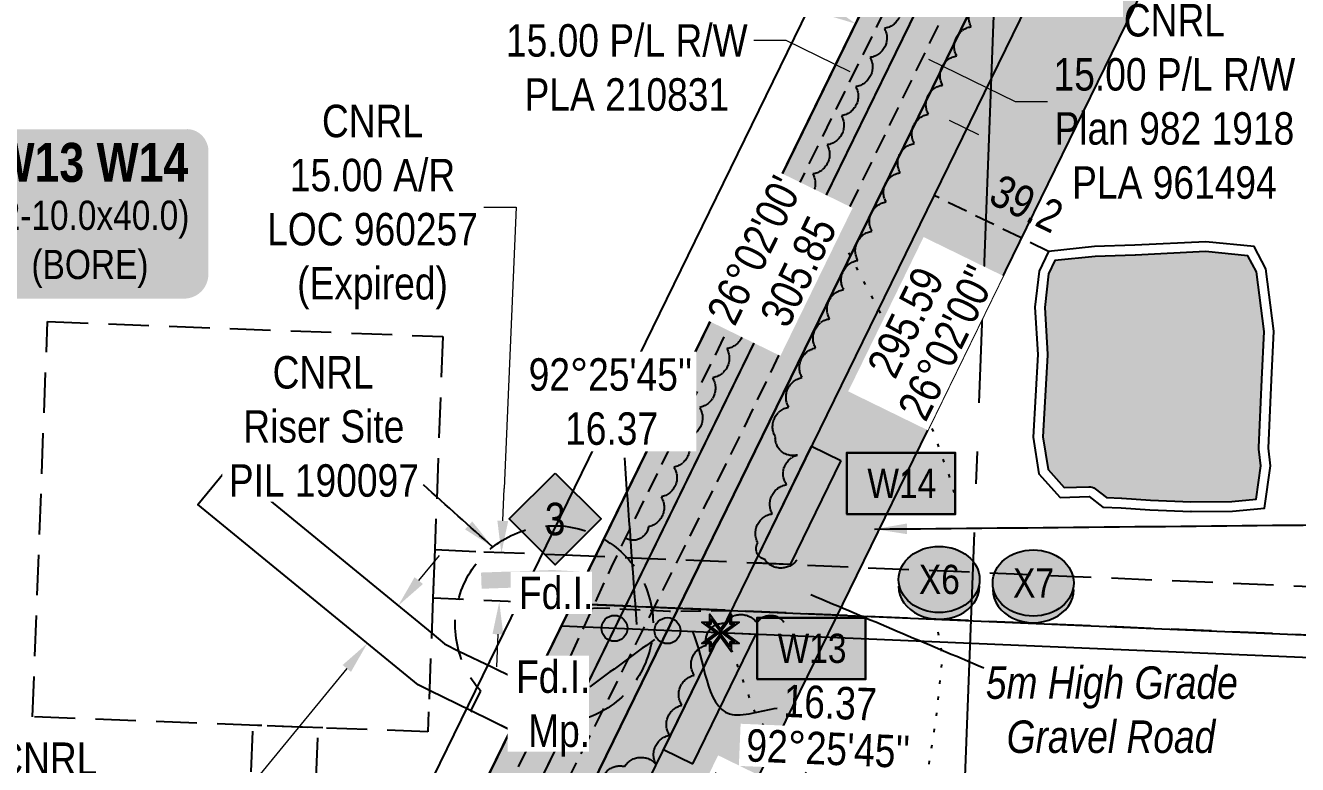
# Model space of a CAD drawing. Extents: x 334534 to 340950, y 6171582 to 6176056.
# Drawn here: x 335223 to 335615.1, y 6173901.2 to 6174129 of the extents above; entities that cross this region are included whole.
import ezdxf
from ezdxf.enums import TextEntityAlignment as Align

# ---------------------------------------------------------------- set-up
doc = ezdxf.new("R2010")
doc.units = 0
doc.header["$LTSCALE"] = 5
doc.header["$PDSIZE"] = 0.5
for name, pattern in [('0', [1, 1, 0]), ('foc-ACCESSROAD', [3.75, 2.5, -1.25]), ('foc-QUARTERLINE', [33, 25, -3, 2, -3]), ('foc-TIELINE', [1.875, 1.25, -0.625]), ('foc-TOPO', [1, 0.2, -0.8]), ('UG_PIPE', [1.875, 1.25, -0.625])]:
    doc.linetypes.add(name, pattern=pattern)
doc.layers.get('Defpoints').update_dxf_attribs({"color": 9})
for name, color, linetype in [('AS-PIPE-UG', 44, 'UG_PIPE'), ('AS-ROADS', 254, 'Continuous'), ('C-AR', 13, 'foc-ACCESSROAD'), ('C-RW', 13, 'Continuous'), ('C-WS', 13, 'foc-ACCESSROAD'), ('L-BD', 7, 'Continuous'), ('L-BD1', 253, 'Continuous'), ('L-MON', 1, 'Continuous'), ('L-SECQ', 8, 'foc-QUARTERLINE'), ('P-BORE', 7, 'Continuous'), ('P-BUFFER-H 30m', 51, 'Continuous'), ('P-CROSSINGS', 250, 'Continuous'), ('P-PROPOSED', 10, 'Continuous'), ('P-PROPOSED-H', 21, 'Continuous'), ('P-TEMP-BLOCKS', 250, 'Continuous'), ('P-TEMP-BLUE', 146, 'Continuous'), ('T-BUSH', 110, '0'), ('T-BUSH-T', 110, 'Continuous'), ('T-GENERAL', 48, 'foc-TOPO'), ('T-SLOPE', 48, 'Continuous'), ('T-TIE', 201, 'foc-TIELINE'), ('T-WATER', 160, 'Continuous'), ('T-WATER-H', 133, 'Continuous')]:
    doc.layers.add(name, color=color, linetype=linetype)
for name, color, linetype, lineweight in [('C-AR-T', 13, 'Continuous', 9), ('C-RW-T', 13, 'Continuous', 9), ('C-WS-T', 13, 'Continuous', 9), ('T-TEXT', 48, 'Continuous', 18), ('T-TIE-T', 201, 'Continuous', 18)]:
    doc.layers.add(name, color=color, linetype=linetype, lineweight=lineweight)
doc.layers.add('P-TEMP-BLUE-H', color=7, linetype='Continuous', true_color=0x99e6ff)
doc.styles.add('80', font='ARIALN.TTF', dxfattribs={"height": 10})
doc.styles.add('80CG', font='ARIALN.TTF', dxfattribs={"height": 10})
doc.styles.add('80L', font='ARIALN.TTF', dxfattribs={"height": 10})
doc.styles.add('BOLD', font='ARIALNB.TTF')
doc.styles.add('Crossing', font='ARIALN.TTF', dxfattribs={"height": 10})
doc.dimstyles.new('Compass 5 000', dxfattribs={"dimscale": 5, "dimtxt": 9, "dimasz": 2, "dimexe": 0.2, "dimexo": 0.0625, "dimgap": 0.5, "dimtad": 0, "dimtih": 1, "dimtoh": 1, "dimzin": 0, "dimdsep": 46, "dimtxsty": '80CG', "dimcen": 0.1, "dimse1": 1, "dimse2": 1, "dimclrd": 256, "dimclrt": 256, "dimaunit": 1, "dimadec": 4, "dimazin": 0, "dimtfac": 0.06, "dimtofl": 0, "dimtmove": 0, "dimatfit": 1, "dimfxl": 0.2, "dimtolj": 1, "dimtzin": 0, "dimlwd": -1, "dimarcsym": 0})

# ---------------------------------------------------------------- blocks, each defined once
blk = doc.blocks.new('*D56')
at = {"layer": 'C-AR-T', "transparency": 16777216}
for p, q in [((335364.27, 6174073.02), (335374.27, 6174073.02)), ((335374.27, 6174073.02), (335370.54, 6173986.3)), ((335370.11, 6173976.31), (335370.54, 6173986.3)), ((335368.61, 6173941.35), (335368.18, 6173931.36))]:
    blk.add_line(p, q, dxfattribs=at)
for points in [[(335368.45, 6173976.39), (335371.78, 6173976.24), (335369.68, 6173966.32)], [(335366.94, 6173941.43), (335370.27, 6173941.28), (335369.04, 6173951.35)]]:
    blk.add_solid(points, dxfattribs=at)
at = {"layer": 'Defpoints', "color": 0, "transparency": 16777216}
for p in [(335465.15, 6173962.22), (335369.04, 6173951.35), (335464.51, 6173947.24)]:
    blk.add_point(p, dxfattribs=at)
at = {"layer": 'C-AR-T', "transparency": 16777216, "insert": (335329.97, 6174073.02), "char_height": 10, "attachment_point": 5, "style": '80CG'}
blk.add_mtext('\\A1;CNRL\\P15.00 A/R\\PLOC 960257\\P(Expired)', dxfattribs=at)
blk = doc.blocks.new('*D67')
at = {"layer": 'C-RW-T', "transparency": 16777216}
for p, q in [((335344.23, 6173957.91), (335350.57, 6173965.64)), ((335322.04, 6173930.84), (335278.69, 6173877.94)), ((335278.69, 6173877.94), (335268.69, 6173877.94))]:
    blk.add_line(p, q, dxfattribs=at)
for points in [[(335342.94, 6173958.96), (335345.52, 6173956.85), (335337.89, 6173950.17)], [(335320.75, 6173931.89), (335323.33, 6173929.78), (335328.38, 6173938.57)]]:
    blk.add_solid(points, dxfattribs=at)
at = {"layer": 'Defpoints', "color": 0, "transparency": 16777216}
for p in [(335324.33, 6173961.29), (335314.82, 6173949.69), (335328.38, 6173938.57)]:
    blk.add_point(p, dxfattribs=at)
at = {"layer": 'C-RW-T', "transparency": 16777216, "insert": (335229.6, 6173877.94), "char_height": 10, "attachment_point": 5, "style": '80CG'}
blk.add_mtext('\\A1;CNRL\\P15.00 P/L R/W^JPlan 092 6993\\PPLA 054412', dxfattribs=at)
blk = doc.blocks.new('*D78')
at = {"layer": 'C-RW-T', "transparency": 16777216}
for p, q in [((335469.87, 6174133.89), (335460.88, 6174138.28)), ((335501.31, 6174118.54), (335528.02, 6174105.5)), ((335528.02, 6174105.5), (335538.02, 6174105.5))]:
    blk.add_line(p, q, dxfattribs=at)
for points in [[(335470.6, 6174135.39), (335469.14, 6174132.4), (335478.85, 6174129.51)], [(335502.04, 6174120.04), (335500.58, 6174117.04), (335492.32, 6174122.93)]]:
    blk.add_solid(points, dxfattribs=at)
at = {"layer": 'Defpoints', "color": 0, "transparency": 16777216}
for p in [(335524.64, 6174223.27), (335538.11, 6174216.69), (335478.85, 6174129.51)]:
    blk.add_point(p, dxfattribs=at)
at = {"layer": 'C-RW-T', "transparency": 16777216, "insert": (335577.1, 6174105.5), "char_height": 10, "attachment_point": 5, "style": '80CG'}
blk.add_mtext('\\A1;CNRL\\P15.00 P/L R/W\\PPlan 982 1918\\PPLA 961494', dxfattribs=at)
blk = doc.blocks.new('*D88')
at = {"layer": 'C-RW-T', "transparency": 16777216}
for p, q in [((335457.44, 6174124.29), (335447.44, 6174124.29)), ((335477.18, 6174114.65), (335457.44, 6174124.29)), ((335507.73, 6174099.73), (335516.71, 6174095.34))]:
    blk.add_line(p, q, dxfattribs=at)
for points in [[(335477.91, 6174116.15), (335476.44, 6174113.15), (335486.16, 6174110.26)], [(335508.46, 6174101.23), (335507, 6174098.23), (335498.74, 6174104.12)]]:
    blk.add_solid(points, dxfattribs=at)
at = {"layer": 'Defpoints', "color": 0, "transparency": 16777216}
for p in [(335486.16, 6174110.26), (335458.21, 6174053.03), (335470.79, 6174046.89)]:
    blk.add_point(p, dxfattribs=at)
at = {"layer": 'C-RW-T', "transparency": 16777216, "insert": (335408.35, 6174124.29), "char_height": 10, "attachment_point": 5, "style": '80CG'}
blk.add_mtext('\\A1;CNRL\\P15.00 P/L R/W\\PPLA 210831', dxfattribs=at)
blk = doc.blocks.new('fdia')
at = {"color": 255, "const_width": 1}
blk.add_lwpolyline([(-0.5, 0, 1), (0.5, 0, 1)], format="xyb", close=True, dxfattribs=at)
blk = doc.blocks.new('Fdiaa')
blk.add_blockref('fdia', (0, 0))
blk = doc.blocks.new('fdib')
at = {"color": 1, "const_width": 1.6}
blk.add_lwpolyline([(-0.4, 0, 1), (0.4, 0, 1)], format="xyb", close=True, dxfattribs=at)
at = {"color": 1}
blk.add_circle((0, 0), 0.8, dxfattribs=at)
blk = doc.blocks.new('Fdibb')
blk.add_blockref('fdib', (0, 0))
blk = doc.blocks.new('fdicc')
for name in ['Fdibb', 'Fdiaa']:
    blk.add_blockref(name, (0, 0))
blk = doc.blocks.new('FDI')
blk.add_blockref('fdicc', (0, 0))
blk = doc.blocks.new('TEMP')
h = blk.add_hatch(color=255)
h.dxf.hatch_style = 1
h.paths.add_polyline_path([(-1.152, -0.666), (-0.666, -0.666), (-0.666, -1.152), (0, -0.251), (0.666, -1.152), (0.666, -0.666), (1.152, -0.666), (0.251, 0), (1.152, 0.666), (0.666, 0.666), (0.666, 1.152), (0, 0.251), (-0.666, 1.152), (-0.666, 0.666), (-1.152, 0.666), (-0.251, 0)])
h.paths.add_polyline_path([(0.566, 0.849), (0.566, 0.566), (0.849, 0.566), (0.083, 0), (0.849, -0.566), (0.566, -0.566), (0.566, -0.849), (0, -0.083), (-0.566, -0.849), (-0.566, -0.566), (-0.849, -0.566), (-0.083, 0), (-0.849, 0.566), (-0.566, 0.566), (-0.566, 0.849), (0, 0.083)], flags=16)
h = blk.add_hatch(color=1)
h.dxf.hatch_style = 1
h.paths.add_polyline_path([(-0.069, -0.01), (-0.083, 0), (-0.849, -0.566), (-0.566, -0.566), (-0.566, -0.849), (0.069, 0.01), (0.083, 0), (0.849, 0.566), (0.566, 0.566), (0.566, 0.849)])
at = {"color": 1}
for p, q in [((-0.083, 0), (0.083, 0)), ((0, 0.083), (0, -0.083))]:
    blk.add_line(p, q, dxfattribs=at)
at = {"color": 255, "flags": 128}
blk.add_lwpolyline([(-0.251, 0), (-1.152, 0.666), (-0.666, 0.666), (-0.666, 1.152), (0, 0.251), (0.666, 1.152), (0.666, 0.666), (1.152, 0.666), (0.251, 0), (1.152, -0.666), (0.666, -0.666), (0.666, -1.152), (0, -0.251), (-0.666, -1.152), (-0.666, -0.666), (-1.152, -0.666)], close=True, dxfattribs=at)
at = {"color": 1, "flags": 128}
blk.add_lwpolyline([(-0.083, 0), (-0.849, 0.566), (-0.566, 0.566), (-0.566, 0.849), (0, 0.083), (0.566, 0.849), (0.566, 0.566), (0.849, 0.566), (0.083, 0), (0.849, -0.566), (0.566, -0.566), (0.566, -0.849), (0, -0.083), (-0.566, -0.849), (-0.566, -0.566), (-0.849, -0.566)], close=True, dxfattribs=at)
blk = doc.blocks.new('*U110')
at = {"true_color": 0x99e6ff}
h = blk.add_hatch(color=141, dxfattribs=at)
edge = h.paths.add_edge_path()
edge.add_line((-29, -32.16), (29, -32.16))
edge.add_arc((29, -26.16), 6, 270, 360)
edge.add_line((35, -26.16), (35, 12.5))
edge.add_arc((29, 12.5), 6, 0, 90)
edge.add_line((29, 18.5), (-29, 18.5))
edge.add_arc((-29, 12.5), 6, 90, 180)
edge.add_line((-35, 12.5), (-35, -26.16))
edge.add_arc((-29, -26.16), 6, 180, 270)
at = {"color": 250, "flags": 128}
blk.add_lwpolyline([(-29, -32.16, 3, 3, 0), (29, -32.16, 3, 3, 0.414214), (35, -26.16, 3, 3, 0), (35, 12.5, 3, 0, 0.414214), (29, 18.5, 0, 0, 0), (-29, 18.5, 0, 0, 0.414214), (-35, 12.5, 0, 0, 0), (-35, -26.16, 0, 3, 0.414214)], format="xyseb", close=True, dxfattribs=at)
at = {"flags": 128}
blk.add_lwpolyline([(13.78, -8.1, 0, 7.5, 0), (0, 0, 0, 0, 0)], format="xyseb", dxfattribs=at)
at = {"color": 250}
for tag, p, height, style in [('TEMP_AREA_W1_001', (-9.21, 2.24), 12, 'BOLD'), ('ENTER_TEXT_001', (-30.66, -12.47), 9, '80')]:
    blk.add_attdef(tag, p, '', height=height, dxfattribs=dict(at, style=style))
blk = doc.blocks.new('Temp_Area5')
at = {"true_color": 0x99e6ff}
h = blk.add_hatch(color=141, dxfattribs=at)
h.dxf.hatch_style = 1
h.paths.add_polyline_path([(-16.83, -9.44), (16.33, -9.44), (16.33, 9.05), (-16.83, 9.05)])
at = {"color": 250}
for points in [[(-17.03, -9.64), (16.53, -9.64), (16.53, 9.25), (-17.03, 9.25)], [(-16.93, -9.54), (16.43, -9.54), (16.43, 9.15), (-16.93, 9.15)]]:
    blk.add_lwpolyline(points, close=True, dxfattribs=at)
at = {"color": 250, "style": '80L'}
blk.add_attdef('TEMPORARY', text='', height=9, dxfattribs=at).set_placement((0, -0.15), align=Align.MIDDLE_CENTER)
blk = doc.blocks.new('xing2')
h = blk.add_hatch(color=50)
h.dxf.hatch_style = 1
edge = h.paths.add_edge_path()
edge.add_ellipse((0, 0), major_axis=(-12.5, 0), ratio=0.816297, start_angle=0, end_angle=360)
h = blk.add_hatch(color=250)
h.dxf.hatch_style = 1
edge = h.paths.add_edge_path()
edge.add_ellipse((0, -2.05), major_axis=(-12.5, 0), ratio=0.816297, start_angle=0, end_angle=180)
edge.add_line((12.5, -2.05), (12.5, 0))
edge.add_ellipse((0, 0), major_axis=(-12.5, 0), ratio=0.816297, start_angle=0, end_angle=180, ccw=False)
edge.add_line((-12.5, 0), (-12.5, -2.05))
at = {"color": 250}
blk.add_ellipse((0, 0), major_axis=(-12.5, 0), ratio=0.816297, dxfattribs=at)
blk.add_ellipse((0, -2.05), major_axis=(-12.5, 0), ratio=0.816297, start_param=0, end_param=3.141593, dxfattribs=at)
at = {"color": 250, "style": 'Crossing'}
blk.add_attdef('CROSSING', text='', height=9, dxfattribs=at).set_placement((0.09, 0.02), align=Align.MIDDLE_CENTER)
at = {"color": 250, "style": 'Crossing', "flags": 1}
for tag, p in [('OWNER', (0.09, -12.49)), ('DESCRIPTION', (0.09, -25.77)), ('LOCATION', (0.09, -39.3)), ('DWG_REF', (0.09, -52.84))]:
    blk.add_attdef(tag, text='', height=9, dxfattribs=at).set_placement(p, align=Align.MIDDLE_CENTER)
blk = doc.blocks.new('30M BUFFER DISP')
h = blk.add_hatch(color=70)
h.dxf.hatch_style = 1
h.paths.add_polyline_path([(0, 14.14), (14.14, 0), (0, -14.14), (-14.14, 0)])
blk.add_lwpolyline([(0, 14.14), (14.14, 0), (0, -14.14), (-14.14, 0)], close=True)
at = {"color": 235, "style": '80L'}
blk.add_attdef('DISURBANCE', text='', height=10, dxfattribs=at).set_placement((0, 0), align=Align.MIDDLE_CENTER)

msp = doc.modelspace()

# ---------------------------------------------------------------- hatches: boundary and pattern name
at = {"layer": 'P-BUFFER-H 30m'}
h = msp.add_hatch(color=256, dxfattribs=at)
h.dxf.hatch_style = 1
edge = h.paths.add_edge_path()
edge.add_line((335503.76, 6172685.668), (335398.932, 6173229.6))
edge.add_line((335398.932, 6173229.6), (335382.863, 6173425.873))
edge.add_line((335382.863, 6173425.873), (335379.758, 6173523.983))
edge.add_line((335379.758, 6173523.983), (335389.794, 6173776.371))
edge.add_line((335389.794, 6173776.371), (335590.619, 6174187.503))
edge.add_line((335590.619, 6174187.503), (336054.493, 6174526.052))
edge.add_line((336054.493, 6174526.052), (336175.712, 6174522.304))
edge.add_arc((336176.639, 6174552.284), 29.994, 268.22908, 357.79457)
edge.add_line((336206.611, 6174551.129), (336208.237, 6174593.363))
edge.add_line((336208.237, 6174593.363), (336215.834, 6174593.07))
edge.add_arc((336216.988, 6174623.043), 29.994, 267.79457, 357.79457)
edge.add_line((336246.96, 6174621.888), (336247.537, 6174636.874))
edge.add_arc((336217.565, 6174638.029), 29.994, 357.79457, 447.79457)
edge.add_line((336218.719, 6174668.001), (336166.165, 6174670.025))
edge.add_arc((336165.011, 6174640.053), 29.994, 87.79457, 177.79457)
edge.add_line((336135.038, 6174641.207), (336133.399, 6174598.634))
edge.add_line((336133.399, 6174598.634), (336041.372, 6174601.479))
edge.add_arc((336040.445, 6174571.499), 29.994, 88.22908, 126.12304)
edge.add_line((336022.763, 6174595.727), (335537.405, 6174241.499))
edge.add_arc((335555.087, 6174217.271), 29.994, 126.12304, 153.96595)
edge.add_line((335528.136, 6174230.435), (335318.263, 6173800.78))
edge.add_arc((335345.214, 6173787.615), 29.994, 153.96595, 177.72289)
edge.add_line((335315.243, 6173788.807), (335304.768, 6173525.358))
edge.add_arc((335334.738, 6173524.166), 29.994, 177.72289, 181.81276)
edge.add_line((335304.759, 6173523.217), (335307.95, 6173422.375))
edge.add_arc((335337.93, 6173423.324), 29.994, 181.81276, 184.68046)
edge.add_line((335308.035, 6173420.877), (335324.396, 6173221.041))
edge.add_arc((335354.291, 6173223.489), 29.994, 184.68046, 190.90837)
edge.add_line((335324.838, 6173217.813), (335421.614, 6172715.657))
edge.add_line((335421.614, 6172715.657), (335296.6, 6172691.564))
edge.add_arc((335302.276, 6172662.111), 29.994, 100.90837, 177.74169)
edge.add_line((335272.305, 6172663.293), (335269.286, 6172586.739))
edge.add_arc((335299.257, 6172585.557), 29.994, 177.74169, 268.29599)
edge.add_line((335298.365, 6172555.576), (335313.356, 6172555.13))
edge.add_arc((335314.248, 6172585.111), 29.994, 268.29599, 357.74274)
edge.add_line((335344.219, 6172583.93), (335345.826, 6172624.685))
edge.add_line((335345.826, 6172624.685), (335479.983, 6172650.54))
edge.add_arc((335474.307, 6172679.992), 29.994, 280.90837, 370.90837)
at = {"layer": 'P-PROPOSED-H'}
h = msp.add_hatch(color=256, dxfattribs=at)
h.dxf.hatch_style = 1
h.paths.add_polyline_path([(335474.307, 6172679.992), (335369.171, 6173225.526), (335352.908, 6173424.174), (335349.745, 6173524.105), (335360.074, 6173783.867), (335566.931, 6174207.348), (336045.128, 6174556.35), (336176.639, 6174552.284), (336179.42, 6174624.489), (336216.988, 6174623.043), (336217.565, 6174638.029), (336165.011, 6174640.053), (336162.225, 6174567.734), (336040.445, 6174571.499), (335555.087, 6174217.271), (335345.214, 6173787.615), (335334.738, 6173524.166), (335337.93, 6173423.324), (335354.291, 6173223.489), (335456.743, 6172691.88), (335302.276, 6172662.111), (335299.257, 6172585.557), (335314.248, 6172585.111), (335316.791, 6172649.636)])
at = {"layer": 'P-TEMP-BLUE-H'}
h = msp.add_hatch(color=256, dxfattribs=at)
h.dxf.hatch_style = 1
h.paths.add_polyline_path([(335474.292, 6173994.916), (335458.641, 6173962.876), (335447.755, 6173963.369), (335465.308, 6173999.304)])
h = msp.add_hatch(color=256, dxfattribs=at)
h.dxf.hatch_style = 1
h.paths.add_polyline_path([(335428.65, 6173901.478), (335448.121, 6173941.338), (335437.22, 6173941.801), (335419.667, 6173905.866)])
at = {"layer": 'T-WATER-H'}
h = msp.add_hatch(color=256, dxfattribs=at)
h.dxf.hatch_style = 1
edge = h.paths.add_edge_path()
edge.add_line((335538.349, 6174052.404), (335537.126, 6174042.101))
edge.add_line((335537.126, 6174042.101), (335538.007, 6174027.709))
edge.add_arc((335535.013, 6174027.526), 2.999, -3.28986, 3.50115, ccw=False)
edge.add_line((335538.007, 6174027.354), (335536.564, 6174002.245))
edge.add_line((335536.564, 6174002.245), (335538.182, 6173992.157))
edge.add_line((335538.182, 6173992.157), (335543.171, 6173986.561))
edge.add_line((335543.171, 6173986.561), (335550.755, 6173986.796))
edge.add_arc((335550.848, 6173983.798), 2.999, 52.57712, 91.77239, ccw=False)
edge.add_line((335552.671, 6173986.18), (335556.174, 6173983.499))
edge.add_line((335556.174, 6173983.499), (335560.822, 6173983.273))
edge.add_arc((335560.676, 6173980.277), 2.999, 86.12376, 87.2103, ccw=False)
edge.add_line((335560.879, 6173983.27), (335569.71, 6173982.671))
edge.add_line((335569.71, 6173982.671), (335582.138, 6173982.152))
edge.add_line((335582.138, 6173982.152), (335594.805, 6173982.249))
edge.add_line((335594.805, 6173982.249), (335602.266, 6173983.009))
edge.add_line((335602.266, 6173983.009), (335603.74, 6173993.258))
edge.add_line((335603.74, 6173993.258), (335603.115, 6173998.39))
edge.add_arc((335606.092, 6173998.753), 2.999, 177.45344, 186.95146, ccw=False)
edge.add_line((335603.096, 6173998.886), (335604.029, 6174019.864))
edge.add_arc((335607.025, 6174019.731), 2.999, 177.13969, 177.45344, ccw=False)
edge.add_line((335604.029, 6174019.881), (335604.766, 6174034.625))
edge.add_line((335604.766, 6174034.625), (335602.41, 6174053))
edge.add_line((335602.41, 6174053), (335599.747, 6174058.024))
edge.add_line((335599.747, 6174058.024), (335586.673, 6174059.283))
edge.add_line((335586.673, 6174059.283), (335565.073, 6174058.221))
edge.add_arc((335564.926, 6174061.217), 2.999, 271.91592, 272.81564, ccw=False)
edge.add_line((335565.026, 6174058.219), (335552.721, 6174057.808))
edge.add_line((335552.721, 6174057.808), (335540.269, 6174056.55))
edge.add_line((335540.269, 6174056.55), (335538.349, 6174052.404))

# ---------------------------------------------------------------- linework, layer by layer
at = {"layer": 'AS-PIPE-UG', "flags": 128}
for points in [[(335276.162, 6172577.61), (335286.81, 6172577.977), (335301.375, 6172578.659), (335308.816, 6172578.964), (335314.305, 6172576.421), (335321.378, 6172572.861), (335326.713, 6172570.08), (335336.705, 6172564.288), (335342.749, 6172563.62), (335351.769, 6172563.593), (335374.014, 6172563.209), (335401.743, 6172562.742), (335420.659, 6172562.318), (335429.356, 6172562.372), (335435.43, 6172562.362), (335443.817, 6172562.661), (335457.529, 6172564.893), (335457.499, 6172564.884), (335468.432, 6172564.898), (335470.989, 6172565.043), (335472.083, 6172565.594), (335473.497, 6172566.751), (335474.012, 6172568.554), (335473.585, 6172571.179), (335472.383, 6172576.29), (335461.914, 6172626.904), (335448.029, 6172700.551), (335434.782, 6172768.103), (335415.833, 6172867.481), (335411.886, 6172888.654), (335410.27, 6172897.156), (335405.33, 6172920.233), (335374.019, 6173083.45), (335368.768, 6173110.756), (335357.746, 6173171.667), (335349.117, 6173215.63), (335347.705, 6173225.33), (335345.717, 6173245.441), (335343.155, 6173272.248), (335337.689, 6173336.919), (335330.511, 6173427.036), (335327.849, 6173466.546), (335326.92, 6173476.933), (335326.14, 6173488.15), (335325.694, 6173503.338), (335327.334, 6173528.102), (335330.798, 6173603.033), (335335.907, 6173720.961), (335337.19, 6173753.459), (335337.555, 6173765.077), (335337.787, 6173772.405), (335337.974, 6173782.351), (335339.405, 6173790.682), (335343.156, 6173798.352), (335348.674, 6173810.526), (335379.734, 6173875.415), (335408.805, 6173933.612), (335444.587, 6174005.088), (335480.026, 6174079.128), (335530.36, 6174182.054), (335548.95, 6174217.508), (335569.013, 6174238.596), (335589.004, 6174253.76), (335609.145, 6174269.346), (335651.864, 6174299.187), (335675.303, 6174315.015), (335688.32, 6174324.168), (335701.381, 6174333.844), (335739.552, 6174361.811), (335790.987, 6174399.501), (335889.729, 6174470.709), (335936.618, 6174504.968), (336000.128, 6174552), (336026.311, 6174571.389), (336038.667, 6174579.714), (336042.139, 6174579.88), (336049.149, 6174579.537), (336114.375, 6174577.641), (336160.323, 6174574.799), (336180.427, 6174572.47), (336193.114, 6174571.224), (336206.927, 6174569.992), (336223.012, 6174568.526), (336288.653, 6174562.883), (336363.774, 6174560.374), (336404.367, 6174559.025), (336417.072, 6174558.325), (336426.74, 6174557.399), (336434.391, 6174556.306), (336440.425, 6174550.824), (336440.624, 6174550.633)], [(335453.657, 6172538.991), (335455.263, 6172551.884), (335455.941, 6172561.346), (335454.382, 6172574.604), (335451.881, 6172587.113), (335445.681, 6172624.253), (335440.781, 6172669.784), (335424.424, 6172742.253), (335406.748, 6172834.378), (335375.699, 6172994.894), (335348.209, 6173133.904), (335333.124, 6173220.554), (335331.005, 6173230.778), (335324.982, 6173293.518), (335319.786, 6173358.951), (335314.069, 6173432.394), (335311.533, 6173482.928), (335312.765, 6173527.03), (335315.581, 6173618.771), (335316.975, 6173679.82), (335319.552, 6173779.888), (335319.984, 6173790.761), (335323.48, 6173801.041), (335355.765, 6173861.897), (335380.182, 6173911.034), (335403.618, 6173962.074), (335458.101, 6174073.235), (335522.029, 6174202.733), (335563.818, 6174288.976), (335586.134, 6174334.686)], [(335440.566, 6173948.567), (335421.456, 6173948.354), (335399.18, 6173949.449), (335384.629, 6173948.223)]]:
    msp.add_lwpolyline(points, dxfattribs=at)
at = {"layer": 'AS-ROADS', "const_width": 4.999, "flags": 128}
msp.add_lwpolyline([(335363.508, 6173957.884), (335385.5, 6173958.663), (335464.016, 6173954.237)], dxfattribs=at)
at = {"layer": 'C-AR'}
msp.add_lwpolyline([(335979.042, 6173911.22), (335963.995, 6173911.769), (335963.226, 6173926.504), (335425.587, 6173949.299), (335409.564, 6173949.979), (335388.465, 6173950.873), (335376.783, 6173951.239), (335348.684, 6173952.479), (335349.284, 6173967.463), (335364.304, 6173966.8), (335389.1, 6173965.857), (335957.501, 6173941.75), (335977.49, 6173940.925), (335979.042, 6173911.22)], close=True, dxfattribs=at)
at = {"layer": 'C-AR', "flags": 128}
msp.add_lwpolyline([(336338.497, 6171820.662), (336268.113, 6171823.574), (336258.183, 6171823.985), (336243.143, 6171824.628), (336237.97, 6171824.849), (336185.12, 6171827.101), (336175.129, 6171827.527), (335582.05, 6171852.851), (335564.458, 6171853.604), (335474.894, 6171857.436), (335473.528, 6171877.632), (335472.789, 6171888.567), (335470.742, 6171918.835), (335465.394, 6171997.908), (335481.208, 6172229.607), (335455.339, 6172382.123), (335432.539, 6172516.55), (335430.151, 6172530.626), (335429.86, 6172532.346), (335427.468, 6172542.706), (335297.745, 6173215.748), (335276.001, 6173481.332), (335293.181, 6173913.375), (335313.161, 6173912.581), (335296.03, 6173481.752), (335317.585, 6173218.464), (335446.262, 6172550.856), (335449.726, 6172535.489), (335450.653, 6172530.018), (335453.041, 6172515.943), (335459.049, 6172480.519), (335501.435, 6172230.618), (335485.551, 6171997.902), (335490.951, 6171918.069), (335492.998, 6171887.8), (335493.743, 6171876.779), (335553.154, 6171874.276), (335570.745, 6171873.536), (336057.306, 6171853.073), (336061.193, 6171852.909), (336175.996, 6171848.09), (336185.987, 6171847.67), (336222.089, 6171846.154), (336238.743, 6171845.47), (336242.147, 6171845.329), (336257.18, 6171844.691), (336268.886, 6171844.194), (336339.267, 6171841.205)], dxfattribs=at)
at = {"layer": 'C-RW'}
msp.add_lwpolyline([(335303.04, 6173481.899), (335315.494, 6173795.111), (335584.411, 6174345.638), (335578.719, 6174362.318), (335578.466, 6174363.059), (335570.683, 6174385.872), (335632.358, 6174512.134), (335810.215, 6174584.1), (335981.992, 6174618.329), (336055.033, 6174616.062), (336244.779, 6174702.584), (336251.001, 6174688.938), (336058.069, 6174600.963), (335983.241, 6174603.286), (335813.123, 6174569.388), (335643.487, 6174500.748), (335586.877, 6174384.856), (335594.92, 6174361.279), (335600.603, 6174344.618), (335330.354, 6173791.363), (335318.061, 6173482.214)], dxfattribs=at)
at = {"layer": 'C-RW', "flags": 128}
for points in [[(335296.03, 6173481.752), (335309.348, 6173816.698), (335643.487, 6174500.748), (335813.122, 6174569.387), (335984.614, 6174603.292), (336222.011, 6174595.875), (336219.446, 6174580.986), (335985.637, 6174588.207), (335816.031, 6174554.675), (335654.616, 6174489.362), (335315.494, 6173795.111), (335303.04, 6173481.899)], [(336441.014, 6174561.036), (336437.276, 6174565.017), (336283.989, 6174569.841), (336219.421, 6174580.97), (336035.763, 6174586.648), (335543.243, 6174227.193), (335330.354, 6173791.363), (335318.061, 6173482.214), (335339.41, 6173221.452), (335463.891, 6172575.538), (335424.067, 6172567.863), (335343.682, 6172570.255), (335343.061, 6172555.27), (335425.278, 6172552.823), (335481.456, 6172563.65), (335354.291, 6173223.489), (335333.083, 6173482.529), (335345.214, 6173787.615), (335555.087, 6174217.271), (336040.445, 6174571.499), (336217.909, 6174566.012), (336282.473, 6174554.884), (336430.597, 6174550.222), (336440.224, 6174539.971)], [(336441.014, 6174561.036), (336437.276, 6174565.017), (336283.989, 6174569.841), (336219.421, 6174580.97), (336035.763, 6174586.648), (335543.243, 6174227.193), (335330.354, 6173791.363), (335318.061, 6173482.214), (335339.41, 6173221.452), (335463.891, 6172575.538), (335424.067, 6172567.863), (335343.68, 6172570.216), (335343.06, 6172555.234), (335425.281, 6172552.824), (335481.456, 6172563.65), (335354.291, 6173223.489), (335333.083, 6173482.529), (335345.214, 6173787.615), (335555.087, 6174217.271), (336040.445, 6174571.499), (336217.909, 6174566.012), (336282.473, 6174554.884), (336430.597, 6174550.222), (336440.224, 6174539.971)]]:
    msp.add_lwpolyline(points, dxfattribs=at)
at = {"layer": 'C-RW'}
for points in [[(335372.488, 6173911.789), (335372.488, 6173911.789), (335360.331, 6173917.753), (335347.541, 6173924.027), (335344.018, 6173925.756), (335276.155, 6173981.376), (335285.662, 6173992.976), (335348.252, 6173941.68), (335352.186, 6173938.457), (335356.625, 6173936.204), (335366.942, 6173931.207), (335379.065, 6173925.253), (335379.065, 6173925.253), (335372.488, 6173911.789)], [(335967.51, 6173846.232), (335960.424, 6173845.997), (335956.569, 6173919.774), (335956.569, 6173919.774), (335388.168, 6173943.881), (335391.516, 6173950.744), (335409.564, 6173949.979), (335425.587, 6173949.299), (335517.583, 6173945.398), (335963.226, 6173926.504), (335963.995, 6173911.769), (335967.51, 6173846.232)]]:
    msp.add_lwpolyline(points, close=True, dxfattribs=at)
at = {"layer": 'C-WS'}
msp.add_lwpolyline([(335347.261, 6173917.498), (335347.027, 6173911.297), (335314.646, 6173912.521), (335294.549, 6173913.281), (335225.217, 6173915.903), (335229.822, 6174037.713), (335351.633, 6174033.108), (335349.157, 6173967.543), (335348.591, 6173952.558), (335347.888, 6173933.876), (335347.261, 6173917.498)], close=True, dxfattribs=at)
at = {"layer": 'C-WS', "flags": 128}
msp.add_lwpolyline([(335393.815, 6173914.85), (335392.778, 6173914.592), (335392.094, 6173914.448), (335391.732, 6173914.372), (335390.679, 6173914.188), (335389.621, 6173914.041), (335388.557, 6173913.931), (335387.491, 6173913.858), (335386.423, 6173913.823), (335385.354, 6173913.826), (335384.286, 6173913.865), (335383.22, 6173913.942), (335382.158, 6173914.056), (335381.1, 6173914.208), (335380.048, 6173914.397), (335379.003, 6173914.622), (335377.967, 6173914.884), (335375.933, 6173915.511), (335373.802, 6173911.145), (335360.316, 6173917.723), (335363.32, 6173923.874), (335362.616, 6173924.682), (335361.942, 6173925.511), (335361.298, 6173926.365), (335360.684, 6173927.24), (335360.101, 6173928.135), (335359.55, 6173929.05), (335359.032, 6173929.985), (335358.546, 6173930.937), (335358.094, 6173931.906), (335357.676, 6173932.889), (335357.293, 6173933.887), (335356.945, 6173934.898), (335356.589, 6173936.083), (335356.356, 6173936.952), (335356.116, 6173937.994), (335355.913, 6173939.043), (335355.747, 6173940.098), (335355.617, 6173941.159), (335355.525, 6173942.224), (335355.471, 6173943.291), (335355.453, 6173944.36), (335355.473, 6173945.428), (335355.531, 6173946.496), (335355.626, 6173947.56), (335355.758, 6173948.62), (335355.927, 6173949.676), (335356.133, 6173950.724), (335356.442, 6173952.011), (335356.655, 6173952.797), (335356.97, 6173953.819), (335357.32, 6173954.827), (335357.706, 6173955.824), (335358.127, 6173956.807), (335358.581, 6173957.774), (335359.07, 6173958.725), (335359.591, 6173959.658), (335360.144, 6173960.572), (335360.73, 6173961.467), (335361.346, 6173962.34), (335361.992, 6173963.191), (335362.668, 6173964.019), (335363.372, 6173964.823), (335364.105, 6173965.601), (335364.864, 6173966.353), (335365.274, 6173966.733), (335365.648, 6173967.078), (335366.459, 6173967.776), (335367.292, 6173968.444), (335368.149, 6173969.083), (335369.027, 6173969.692), (335369.927, 6173970.27), (335370.846, 6173970.815), (335371.783, 6173971.328), (335372.738, 6173971.808), (335373.709, 6173972.254), (335374.695, 6173972.666), (335375.696, 6173973.043), (335376.708, 6173973.384), (335377.732, 6173973.691), (335378.766, 6173973.961), (335379.809, 6173974.195), (335380.86, 6173974.391), (335381.916, 6173974.551), (335382.978, 6173974.674), (335384.043, 6173974.76), (335385.111, 6173974.808), (335386.18, 6173974.819), (335387.248, 6173974.792), (335388.254, 6173974.819), (335389.379, 6173974.627), (335390.438, 6173974.488), (335391.492, 6173974.312), (335392.54, 6173974.1), (335393.579, 6173973.85), (335394.609, 6173973.565), (335395.629, 6173973.244), (335396.636, 6173972.888), (335397.63, 6173972.496), (335398.61, 6173972.069), (335399.575, 6173971.609), (335400.522, 6173971.115), (335401.452, 6173970.588), (335402.453, 6173969.894), (335403.254, 6173969.438), (335404.123, 6173968.816), (335404.97, 6173968.165), (335405.794, 6173967.484), (335406.593, 6173966.774), (335407.367, 6173966.037), (335408.115, 6173965.274), (335408.43, 6173964.928), (335408.836, 6173964.485), (335409.528, 6173963.671), (335410.192, 6173962.833), (335410.826, 6173961.972), (335411.429, 6173961.09), (335412, 6173960.187), (335412.541, 6173959.265), (335413.048, 6173958.324), (335413.287, 6173957.841), (335413.522, 6173957.366), (335413.962, 6173956.393), (335414.368, 6173955.404), (335414.739, 6173954.402), (335415.074, 6173953.386), (335415.374, 6173952.361), (335415.638, 6173951.325), (335415.865, 6173950.281), (335416.022, 6173949.414), (335416.209, 6173948.171), (335416.325, 6173947.109), (335416.404, 6173946.044), (335416.446, 6173944.975), (335416.45, 6173943.907), (335416.405, 6173942.616), (335416.346, 6173941.772), (335416.238, 6173940.709), (335416.094, 6173939.65), (335415.911, 6173938.597), (335415.692, 6173937.551), (335415.437, 6173936.513), (335415.146, 6173935.485), (335414.818, 6173934.467), (335414.455, 6173933.462), (335414.057, 6173932.471), (335413.625, 6173931.493), (335413.159, 6173930.532), (335412.659, 6173929.587), (335412.126, 6173928.66), (335411.562, 6173927.753), (335410.965, 6173926.865), (335410.339, 6173926), (335409.682, 6173925.157), (335408.996, 6173924.337), (335408.282, 6173923.543), (335407.54, 6173922.773), (335406.772, 6173922.03), (335405.978, 6173921.314), (335405.16, 6173920.627), (335404.318, 6173919.968), (335403.454, 6173919.34), (335402.568, 6173918.742), (335401.662, 6173918.176), (335400.736, 6173917.641), (335399.792, 6173917.14), (335398.831, 6173916.672), (335397.855, 6173916.238), (335396.864, 6173915.838), (335395.859, 6173915.473), (335394.843, 6173915.143), (335393.815, 6173914.85)], close=True, dxfattribs=at)
at = {"layer": 'L-SECQ'}
msp.add_line((335498.312, 6173518.032), (335528.623, 6174321.959), dxfattribs=at)
at = {"layer": 'P-BUFFER-H 30m', "flags": 128}
msp.add_lwpolyline([(335379.758, 6173523.983), (335389.794, 6173776.371), (335590.619, 6174187.503), (336054.493, 6174526.052), (336175.712, 6174522.304, 0.4119941), (336206.611, 6174551.129), (336208.237, 6174593.363), (336215.834, 6174593.07, 0.4142136), (336246.96, 6174621.888), (336247.537, 6174636.874, 0.4142136), (336218.719, 6174668.001), (336166.165, 6174670.025, 0.4142136), (336135.038, 6174641.207), (336133.399, 6174598.634), (336041.372, 6174601.479, 0.166867), (336022.763, 6174595.727), (335537.405, 6174241.499, 0.1220888), (335528.136, 6174230.435), (335318.263, 6173800.78, 0.1040321), (335315.243, 6173788.807), (335304.768, 6173525.358, 0.0178473)], format="xyb", dxfattribs=at)
at = {"layer": 'P-PROPOSED', "flags": 128}
msp.add_lwpolyline([(335474.307, 6172679.992), (335369.171, 6173225.526), (335352.908, 6173424.174), (335349.745, 6173524.105), (335360.074, 6173783.867), (335566.931, 6174207.348), (336045.128, 6174556.35), (336176.639, 6174552.284), (336179.42, 6174624.489), (336216.988, 6174623.043), (336217.565, 6174638.029), (336165.011, 6174640.053), (336162.225, 6174567.734), (336040.445, 6174571.499), (335555.087, 6174217.271), (335345.214, 6173787.615), (335334.738, 6173524.166), (335337.93, 6173423.324), (335354.291, 6173223.489), (335456.743, 6172691.88), (335302.276, 6172662.111), (335299.257, 6172585.557), (335314.248, 6172585.111), (335316.791, 6172649.636)], close=True, dxfattribs=at)
at = {"layer": 'P-TEMP-BLUE', "flags": 128}
for points in [[(335474.292, 6173994.916), (335458.641, 6173962.876), (335447.755, 6173963.369), (335465.308, 6173999.304)], [(335428.65, 6173901.478), (335448.121, 6173941.338), (335437.22, 6173941.801), (335419.667, 6173905.866)]]:
    msp.add_lwpolyline(points, close=True, dxfattribs=at)
at = {"layer": 'T-BUSH', "flags": 128}
for points in [[(335460.764, 6173964.242, -0.5205671), (335450.769, 6173964.483, -0.5205671), (335448.725, 6173969.526, -0.5205671), (335453.165, 6173978.485, -0.5205671), (335457.604, 6173987.443, -0.5205671), (335460.9, 6173996.592, -0.5205671), (335454.131, 6174002.239, -0.5205671), (335458.259, 6174011.345, -0.5205671), (335462.388, 6174020.451, -0.5205671), (335466.516, 6174029.557, -0.5205671), (335470.831, 6174038.575, -0.5205671), (335475.185, 6174047.576, -0.5205671), (335479.538, 6174056.577, -0.5205671), (335483.891, 6174065.577, -0.5205671), (335488.244, 6174074.578, -0.5205671), (335492.598, 6174083.578, -0.5205671), (335496.951, 6174092.579, -0.5205671), (335501.304, 6174101.58, -0.5205671), (335505.658, 6174110.58, -0.5205671), (335510.011, 6174119.581, -0.5205671), (335514.42, 6174128.553, -0.5205671), (335519.149, 6174137.362, -0.5205671), (335523.879, 6174146.171, -0.5205671), (335528.608, 6174154.98, -0.5205671), (335533.338, 6174163.789, -0.5205671), (335538.067, 6174172.597, -0.5205671), (335542.797, 6174181.406, -0.5205671), (335547.526, 6174190.215, -0.5205671), (335552.566, 6174197.359, -0.5205671), (335559.364, 6174190.189, -0.5205671), (335564.42, 6174181.563, -0.5205671), (335569.475, 6174172.937, -0.5205671), (335578.031, 6174173.552, -0.5205671), (335586.87, 6174178.226, -0.5205671), (335595.708, 6174182.9, -0.5205671), (335603.741, 6174188.695, -0.5205671), (335610.931, 6174195.642, -0.5205671), (335618.122, 6174202.589, -0.5205671), (335625.313, 6174209.535, -0.5205671), (335632.503, 6174216.482, -0.5205671), (335639.694, 6174223.429, -0.5205671), (335648.8, 6174227.502, -0.5205671), (335657.979, 6174231.464, -0.5205671), (335667.419, 6174232.394, -0.5205671), (335677.141, 6174230.057, -0.5205671), (335686.864, 6174227.73, -0.5205671), (335695.394, 6174232.599, -0.5205671), (335700.807, 6174240.216, -0.5205671), (335702.472, 6174250.074, -0.5205671), (335704.136, 6174259.933, -0.5205671), (335705.801, 6174269.792, -0.5205671), (335707.465, 6174279.65, -0.5205671), (335709.129, 6174289.509, -0.5205671), (335702.615, 6174296.315, -0.5205671), (335694.418, 6174302.039, -0.5205671), (335686.22, 6174307.762, -0.5205671), (335680.264, 6174315.777, -0.5205671), (335674.365, 6174323.849, -0.5205671), (335673.532, 6174331.745, -0.5205671), (335679.978, 6174339.388, -0.5205671), (335686.424, 6174347.031, -0.5205671), (335686.33, 6174355.868, -0.5205671), (335681.976, 6174364.868, -0.5205671), (335677.656, 6174373.885, -0.5205671), (335673.473, 6174382.966, -0.5205671), (335669.29, 6174392.047, -0.5205671), (335665.157, 6174401.019, -0.5205671)], [(335596.707, 6174341.23, -0.5205671), (335593.248, 6174331.85, -0.5205671), (335589.79, 6174322.469, -0.5205671), (335586.332, 6174313.088, -0.5205671), (335582.745, 6174303.762, -0.5205671), (335578.248, 6174294.833, -0.5205671), (335573.75, 6174285.904, -0.5205671), (335569.252, 6174276.974, -0.5205671), (335564.755, 6174268.045, -0.5205671), (335559.458, 6174259.57, -0.5205671), (335554.084, 6174251.139, -0.5205671), (335548.709, 6174242.708, -0.5205671), (335543.335, 6174234.277, -0.5205671), (335538.167, 6174225.719, -0.5205671), (335533.049, 6174217.13, -0.5205671), (335527.932, 6174208.541, -0.5205671), (335523.066, 6174199.815, -0.5205671), (335518.65, 6174190.845, -0.5205671), (335514.235, 6174181.875, -0.5205671), (335509.819, 6174172.904, -0.5205671), (335505.403, 6174163.934, -0.5205671), (335500.987, 6174154.964, -0.5205671), (335496.571, 6174145.994, -0.5205671), (335492.156, 6174137.024, -0.5205671), (335487.74, 6174128.054, -0.5205671), (335483.324, 6174119.083, -0.5205671), (335478.908, 6174110.113, -0.5205671), (335474.493, 6174101.143, -0.5205671), (335470.077, 6174092.173, -0.5205671), (335465.661, 6174083.203, -0.5205671), (335461.245, 6174074.233, -0.5205671), (335456.83, 6174065.262, -0.5205671), (335452.414, 6174056.292, -0.5205671), (335447.998, 6174047.322, -0.5205671), (335443.582, 6174038.352, -0.5205671), (335439.167, 6174029.382, -0.5205671), (335434.751, 6174020.412, -0.5205671), (335430.761, 6174011.245, -0.5205671), (335426.82, 6174002.057, -0.5205671), (335422.878, 6173992.869, -0.5205671), (335418.937, 6173983.68, -0.5205671), (335414.995, 6173974.492, -0.5205671), (335408.074, 6173970.86, -0.5205671)], [(335387.185, 6173483.642, -0.5205671), (335377.191, 6173483.927, -0.5205671), (335367.197, 6173484.212, -0.5205671), (335357.203, 6173484.496, -0.5205671), (335347.209, 6173484.781, -0.5205671), (335346.405, 6173493.474, -0.5205671), (335347.008, 6173503.454, -0.5205671), (335347.61, 6173513.434, -0.5205671), (335346.463, 6173522.847, -0.5205671), (335338.629, 6173526.923, -0.5205671), (335339.036, 6173536.913, -0.5205671), (335339.444, 6173546.903, -0.5205671), (335339.851, 6173556.892, -0.5205671), (335340.261, 6173566.882, -0.5205671), (335340.674, 6173576.872, -0.5205671), (335341.087, 6173586.861, -0.5205671), (335341.501, 6173596.851, -0.5205671), (335341.914, 6173606.841, -0.5205671), (335342.328, 6173616.83, -0.5205671), (335342.741, 6173626.82, -0.5205671), (335343.155, 6173636.809, -0.5205671), (335343.568, 6173646.799, -0.5205671), (335343.981, 6173656.788, -0.5205671), (335344.25, 6173666.783, -0.5205671), (335344.484, 6173676.778, -0.5205671), (335344.717, 6173686.774, -0.5205671), (335344.951, 6173696.769, -0.5205671), (335345.184, 6173706.764, -0.5205671), (335345.418, 6173716.76, -0.5205671), (335345.974, 6173726.742, -0.5205671), (335346.571, 6173736.722, -0.5205671), (335347.167, 6173746.702, -0.5205671), (335347.764, 6173756.683, -0.5205671), (335354.298, 6173763.675, -0.5205671), (335357.038, 6173773.278, -0.5205671), (335359.655, 6173782.927, -0.5205671), (335362.272, 6173792.577, -0.5205671), (335369.171, 6173795.133, -0.5205671), (335378.928, 6173792.953, -0.5205671), (335387.017, 6173795.385, -0.5205671), (335390.803, 6173804.639, -0.5205671), (335394.589, 6173813.892, -0.5205671), (335398.375, 6173823.146, -0.5205671), (335402.162, 6173832.399, -0.5205671), (335405.948, 6173841.653, -0.5205671), (335403.661, 6173849.521, -0.5205671), (335394.86, 6173854.265, -0.5205671), (335386.059, 6173859.008, -0.5205671), (335388.38, 6173867.539, -0.5205671), (335392.457, 6173876.668, -0.5205671), (335396.534, 6173885.797, -0.5205671), (335400.647, 6173894.905, -0.5205671), (335407.671, 6173900.617, -0.5205671), (335417.464, 6173901.141, -0.5205671), (335421.51, 6173910.243, -0.5205671), (335425.31, 6173919.491, -0.5205671), (335429.109, 6173928.739, -0.5205671), (335432.909, 6173937.987, -0.5205671), (335438.42, 6173944.737, -0.5205671), (335448.416, 6173944.94, -0.5205671), (335456.764, 6173945.109, -0.5205671)]]:
    msp.add_lwpolyline(points, format="xyb", dxfattribs=at)
at = {"layer": 'T-GENERAL', "flags": 128}
for points in [[(335509.227, 6173984.924), (335508.862, 6173986.965), (335497.349, 6174019.14), (335486.948, 6174039.543), (335475.006, 6174062.255)], [(335438.669, 6173941.47), (335448.295, 6173915.956), (335462.934, 6173899.403), (335468.48, 6173892.854), (335474.106, 6173884.005), (335487.589, 6173884.005), (335500.686, 6173896.323), (335503.768, 6173915.956), (335505.694, 6173934.434), (335503.712, 6173945.523)]]:
    msp.add_lwpolyline(points, dxfattribs=at)
at = {"layer": 'T-SLOPE', "flags": 128}
msp.add_lwpolyline([(335535.427, 6174053.231), (335534.116, 6174042.187), (335535.013, 6174027.526), (335533.551, 6174002.092), (335535.359, 6173990.816), (335541.864, 6173983.52), (335550.848, 6173983.798), (335555.094, 6173980.549), (335560.676, 6173980.277), (335569.546, 6173979.676), (335582.22, 6173979.147), (335582.147, 6173979.153), (335594.969, 6173979.251), (335604.901, 6173980.263), (335606.766, 6173993.225), (335606.092, 6173998.753), (335607.025, 6174019.731), (335607.775, 6174034.742), (335605.316, 6174053.923), (335601.641, 6174060.855), (335586.743, 6174062.29), (335564.926, 6174061.217), (335552.52, 6174060.802), (335538.266, 6174059.362)], close=True, dxfattribs=at)
at = {"layer": 'T-WATER', "flags": 128}
msp.add_lwpolyline([(335538.349, 6174052.404), (335537.126, 6174042.101), (335538.007, 6174027.709, -0.02964), (335538.007, 6174027.354), (335536.564, 6174002.245), (335538.182, 6173992.157), (335543.171, 6173986.561), (335550.755, 6173986.796, -0.1727087), (335552.671, 6173986.18), (335556.174, 6173983.499), (335560.822, 6173983.273, -0.0047409), (335560.879, 6173983.27), (335569.71, 6173982.671), (335582.138, 6173982.152), (335594.805, 6173982.249), (335602.266, 6173983.009), (335603.74, 6173993.258), (335603.115, 6173998.39, -0.0414667), (335603.096, 6173998.886), (335604.029, 6174019.864, -0.001369), (335604.029, 6174019.881), (335604.766, 6174034.625), (335602.41, 6174053), (335599.747, 6174058.024), (335586.673, 6174059.283), (335565.073, 6174058.221, -0.0039258), (335565.026, 6174058.219), (335552.721, 6174057.808), (335540.269, 6174056.55)], format="xyb", close=True, dxfattribs=at)

# ---------------------------------------------------------------- block references
at = {"layer": 'L-MON'}
for name, p, xscale, yscale, zscale in [('FDI', (335420.854, 6173942.482), 5, 5, 5), ('TEMP', (335437.22, 6173941.801), 4.9990669, 4.9990669, 4.9990669)]:
    msp.add_blockref(name, p, dxfattribs=dict(at, xscale=xscale, yscale=yscale, zscale=zscale))
at = {"layer": 'P-BORE'}
msp.add_blockref('30M BUFFER DISP', (335386.258, 6173976.888), dxfattribs=at).add_auto_attribs({'DISURBANCE': '3'})
at = {"layer": 'P-CROSSINGS', "xscale": 0.9998043099999991, "yscale": 0.9998043099999991, "zscale": 0.9998043099999991}
for p, values in [((335504.58, 6173958.244), {'CROSSING': 'X6'}), ((335533.602, 6173957.172), {'CROSSING': 'X7'})]:
    msp.add_blockref('xing2', p, dxfattribs=at).add_auto_attribs(values)
at = {"layer": 'P-TEMP-BLOCKS'}
ref = msp.add_blockref('*U110', (335242.89, 6174078.443), dxfattribs=dict(at, xscale=0.99981338, yscale=0.99981338, zscale=0.99981338))
ref.add_attrib('TEMP_AREA_W1_001', 'W13 W14', (335212.859, 6174080.789), dxfattribs={"layer": '0', "color": 250, "height": 11.9978, "style": 'BOLD'})
ref.add_attrib('ENTER_TEXT_001', '(2-10.0x40.0)', (335212.237, 6174065.975), dxfattribs={"layer": '0', "color": 250, "height": 8.99832, "style": '80'})
ref.add_attrib('ENTER_TEXT_002', '(BORE)', (335224.857, 6174050.818), dxfattribs={"layer": '0', "color": 250, "height": 8.9983, "style": '80'})
at = {"layer": 'P-TEMP-BLOCKS', "xscale": 0.99981338, "yscale": 0.99981338, "zscale": 0.99981338}
for p, values in [((335493.086, 6173988.002), {'TEMPORARY': 'W14'}), ((335465.443, 6173937.18), {'TEMPORARY': 'W13'})]:
    msp.add_blockref('Temp_Area5', p, dxfattribs=at).add_auto_attribs(values)

# ---------------------------------------------------------------- texts
at = {"layer": 'L-BD', "style": '80L'}
msp.add_text('16.37', height=9.9981, rotation=357.6159, dxfattribs=at).set_placement((335471.016, 6173920.328), align=Align.MIDDLE)
at = {"layer": 'T-TEXT', "insert": (335518.535, 6173931.468), "char_height": 9.99804, "attachment_point": 1, "style": '80L'}
msp.add_mtext_dynamic_manual_height_columns('\\pi0.45654;{\\fArial Narrow|b0|i1|c0|p34;5m High Grade \\P\\pi6.87411;Gravel Road}', width=77.49427, gutter_width=50, heights=[0], dxfattribs=at)

# ---------------------------------------------------------------- dimensions: what is measured, and where the dimension line sits
at = {"layer": 'C-RW-T'}
dim = msp.add_linear_dim(base=(335328.381, 6173938.572), p1=(335324.329, 6173961.286), p2=(335314.821, 6173949.685), angle=230.66192, text='CNRL\\P15.00 P/L R/W^JPlan 092 6993\\PPLA 054412', dimstyle='Compass 5 000', dxfattribs=at)
dim.commit()
dim.dimension.update_dxf_attribs({"geometry": '*D67', "text_midpoint": (335229.604, 6173877.943), "dimtype": 161})

# ---------------------------------------------------------------- leaders
at = {"layer": 'C-WS-T', "path_type": 1}
msp.add_leader([(335367.026, 6173968.231), (335345.718, 6173987.361)], dimstyle='Compass 5 000', override={"dimgap": 0.5, "dimtad": 0}, dxfattribs=at)
at = {"layer": 'L-BD', "path_type": 1}
for points in [[(335411.441, 6173944.369), (335407.699, 6173995.703)], [(335428.554, 6173942.176), (335440.018, 6173916.849), (335454.677, 6173918.593)]]:
    msp.add_leader(points, dimstyle='Compass 5 000', override={"dimgap": 0.5, "dimtad": 0}, dxfattribs=at)
at = {"layer": 'T-BUSH-T', "path_type": 1}
msp.add_leader([(335484.719, 6173973.758), (335635.677, 6173975.207)], dimstyle='Compass 5 000', override={"dimgap": 0.5, "dimtad": 0}, dxfattribs=at)
at = {"layer": 'T-TEXT', "path_type": 1}
msp.add_leader([(335465.069, 6173953.606), (335518.329, 6173931.05)], dimstyle='Compass 5 000', override={"dimgap": 0.5, "dimtad": 0}, dxfattribs=at)

# ---------------------------------------------------------------- next in the draw order: texts
at = {"layer": 'L-BD', "insert": (335377.816, 6174026.412), "char_height": 9.99618, "attachment_point": 1, "style": '80L', "bg_fill": 3, "box_fill_scale": 1.2, "bg_fill_color": 256, "bg_fill_transparency": 0}
msp.add_mtext_dynamic_manual_height_columns("\\pi0.28307;92°25'45''\\P\\pi11.52024;16.37", width=49.92652, gutter_width=49.991, heights=[0], dxfattribs=at)
at = {"layer": 'L-BD1', "insert": (335478.588, 6174016.9), "char_height": 9.99813, "width": 49.92697, "attachment_point": 1, "rotation": 63.966, "line_spacing_factor": 0.855, "style": '80L', "bg_fill": 3, "box_fill_scale": 1.15, "bg_fill_color": 256, "bg_fill_true_color": 256, "bg_fill_transparency": 0}
msp.add_mtext("\\pi7.86572;295.59 \\P\\pi0.21026;26°02'00''", dxfattribs=at)
at = {"layer": 'L-BD1', "insert": (335424.82, 6173876.76), "char_height": 9.9981, "width": 56.29686, "attachment_point": 2, "rotation": 63.966, "style": '80L', "bg_fill": 3, "box_fill_scale": 1.15, "bg_fill_color": 256, "bg_fill_true_color": 256, "bg_fill_transparency": 0}
msp.add_mtext("26°02'00''", dxfattribs=at)

# ---------------------------------------------------------------- next in the draw order: linework, layer by layer
at = {"layer": 'T-TIE', "flags": 128}
msp.add_lwpolyline([(335538.266, 6174059.362), (335503.048, 6174076.565)], dxfattribs=at)

# ---------------------------------------------------------------- next in the draw order: texts
at = {"layer": 'L-BD', "insert": (335432.524, 6174040.122), "char_height": 9.99618, "width": 47.72159, "attachment_point": 1, "rotation": 63.9666, "line_spacing_factor": 0.9, "style": '80L', "bg_fill": 3, "box_fill_scale": 1.15, "bg_fill_color": 256, "bg_fill_true_color": 256, "bg_fill_transparency": 0}
msp.add_mtext("\\pi0.21022;26°02'00' \\P\\pi6.81411;305.85", dxfattribs=at)
at = {"layer": 'L-BD', "insert": (335470.579, 6173911.155), "char_height": 9.9981, "width": 51.49792, "attachment_point": 2, "rotation": 357.6159, "style": '80L', "bg_fill": 3, "box_fill_scale": 1.15, "bg_fill_color": 256, "bg_fill_true_color": 256, "bg_fill_transparency": 0}
msp.add_mtext("92°25'45''", dxfattribs=at)
at = {"layer": 'T-TIE-T', "style": '80L'}
msp.add_text('39.2', height=9.9981, rotation=333.966, dxfattribs=at).set_placement((335531.569, 6174074.094), align=Align.MIDDLE)

# ---------------------------------------------------------------- next in the draw order: dimensions: what is measured, and where the dimension line sits
at = {"layer": 'C-AR-T'}
dim = msp.add_linear_dim(base=(335369.038, 6173951.346), p1=(335465.15, 6173962.216), p2=(335464.506, 6173947.239), angle=267.53671, text='CNRL\\P15.00 A/R\\PLOC 960257\\P(Expired)', dimstyle='Compass 5 000', override={"dimtmove": 1}, dxfattribs=at)
dim.commit()
dim.dimension.update_dxf_attribs({"geometry": '*D56', "text_midpoint": (335361.449, 6174073.024), "dimtype": 161})
at = {"layer": 'C-RW-T'}
for base, p1, p2, angle, text, picture, middle in [((335478.854, 6174129.507), (335538.108, 6174216.687), (335524.637, 6174223.265), 153.9731, 'CNRL\\P15.00 P/L R/W\\PPlan 982 1918\\PPLA 961494', '*D78', (335577.104, 6174105.5)), ((335486.162, 6174110.262), (335470.79, 6174046.889), (335458.21, 6174053.033), 153.96809, 'CNRL\\P15.00 P/L R/W\\PPLA 210831', '*D88', (335408.352, 6174124.291))]:
    dim = msp.add_linear_dim(base=base, p1=p1, p2=p2, angle=angle, text=text, dimstyle='Compass 5 000', dxfattribs=at)
    dim.commit()
    dim.dimension.update_dxf_attribs({"geometry": picture, "text_midpoint": middle, "dimtype": 161})

# ---------------------------------------------------------------- next in the draw order: texts
at = {"layer": 'C-WS-T', "insert": (335285.193, 6174027.08), "char_height": 9.99804, "attachment_point": 1, "style": '80L', "bg_fill": 3, "box_fill_scale": 1.15, "bg_fill_color": 256, "bg_fill_true_color": 256, "bg_fill_transparency": 0}
msp.add_mtext_dynamic_manual_height_columns('\\pi13.98542;CNRL\\P\\pi4.94899;Riser Site\\P\\pi0.49557;PIL 190097', width=58.16276, gutter_width=50, heights=[0], dxfattribs=at)
at = {"layer": 'L-MON', "char_height": 9.99813, "attachment_point": 1, "style": '80L', "bg_fill": 3, "box_fill_scale": 1.15, "bg_fill_color": 256, "bg_fill_true_color": 256, "bg_fill_transparency": 0}
for s, insert in [('\\pi1.06572;Fd.I.', (335374.031, 6173959.132)), ('\\pi1.06572;Fd.I.\\P\\pi4.78262;Mp.', (335373.149, 6173933.315))]:
    msp.add_mtext_dynamic_manual_height_columns(s, width=22.04407, gutter_width=50, heights=[0], dxfattribs=dict(at, insert=insert))

# ---------------------------------------------------------------- next in the draw order: block references
at = {"layer": 'L-MON', "xscale": 4.9990669, "yscale": 4.9990669, "zscale": 4.9990669}
msp.add_blockref('FDI', (335404.528, 6173943.195), dxfattribs=at)

# ---------------------------------------------------------------- next in the draw order: leaders
at = {"layer": 'L-MON', "path_type": 1}
msp.add_leader([(335416.858, 6173939.766), (335396.924, 6173925.192)], dimstyle='Compass 5 000', override={"dimgap": 0.5, "dimtad": 0}, dxfattribs=at)

doc.saveas('drawing.dxf')
